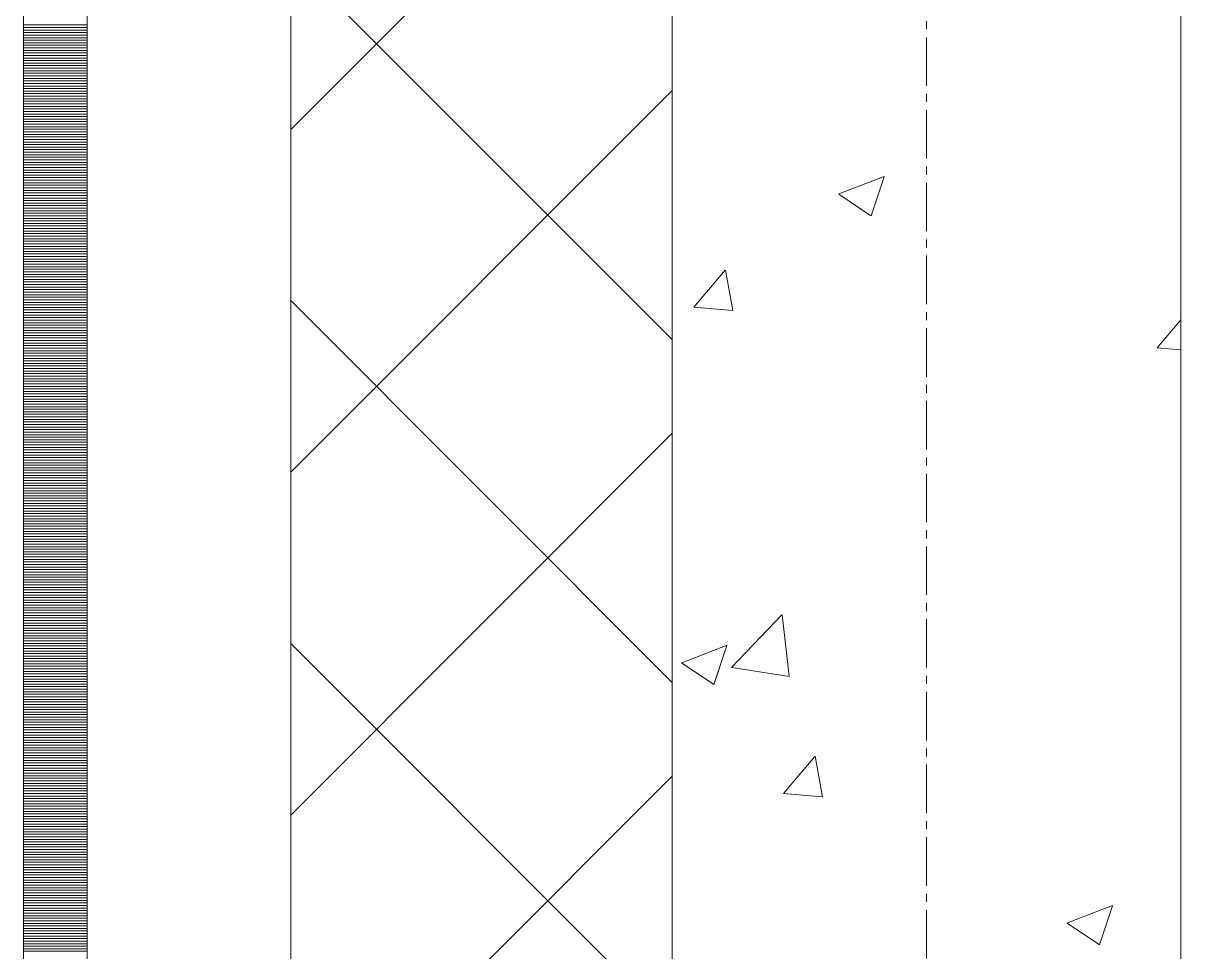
# Model space of a CAD drawing. Header units: millimetres. Extents: x 470010 to 1231400, y -134005 to 421770.
# Drawn here: x 672518.6 to 672983.6, y -78646.5 to -78282 of the extents above; entities that cross this region are included whole.
import ezdxf
from ezdxf.enums import TextEntityAlignment as Align

# ---------------------------------------------------------------- set-up
doc = ezdxf.new("R2010")
doc.units = ezdxf.units.MM
doc.linetypes.add('CENTER2', pattern=[28.575, 19.05, -3.175, 3.175, -3.175])
doc.linetypes.add('DASHED', pattern=[19.05, 12.7, -6.35])
doc.layers.get('Defpoints').update_dxf_attribs({"color": 140})
doc.layers.add('АР_Делит', color=120, linetype='Continuous', lineweight=0, plot=False)
for name, color, linetype, lineweight in [('АР_Стены ПЕНОблок', 52, 'Continuous', 20), ('АР_Тонкая', 254, 'Continuous', 5), ('АР_Утеплитель', 31, 'Continuous', 0), ('АР_Штриховка', 8, 'Continuous', 0)]:
    doc.layers.add(name, color=color, linetype=linetype, lineweight=lineweight)
doc.layers.add('РД_Оси_100', color=7, linetype='Continuous', lineweight=0, true_color=0x525252)
doc.styles.add('style1', font='ARIALN.TTF')

# ---------------------------------------------------------------- blocks, each defined once
blk = doc.blocks.new('СОШ_2200_АР_ОСИ_М100_28.05.24')
at = {"layer": 'АР_Делит', "color": 251, "linetype": 'DASHED', "true_color": 0x636466}
blk.add_lwpolyline([(114955, 135155), (114955, -355), (93595.036, -355), (93595.036, 13855), (94145, 13855), (94145, 68320), (66055, 68320), (66055, 13857.73), (83455, 13857.73), (83455, -355), (45245, -355), (45245, 13145), (44695, 13145), (44695, 26755), (45245, 26755), (45245, 68320), (20455, 68320), (20455, 26755), (27955, 26755), (27955, 13145), (-355, 13145), (-355, 100855)], dxfattribs=at)
at = {"layer": 'РД_Оси_100', "color": 251, "linetype": 'CENTER2', "true_color": 0x636466}
blk.add_line((0, -6155), (0, 139938.679), dxfattribs=at)
blk = doc.blocks.new('A$C9108343f')
at = {"layer": 'АР_Стены ПЕНОблок', "color": 18, "linetype": 'Continuous', "lineweight": 20, "true_color": 0x000000}
for p, q in [((7054.96, 97555), (7054.96, 21355)), ((7254.96, 21355), (7254.96, 97555))]:
    blk.add_line(p, q, dxfattribs=at)
at = {"layer": 'АР_Тонкая', "color": 18, "linetype": 'Continuous', "lineweight": 5, "true_color": 0x000000}
for p, q in [((6799.96, 97555), (6799.96, 21355)), ((6824.96, 97555), (6824.96, 21355)), ((6824.96, 21355), (6824.96, 97555)), ((6904.96, 21355), (6904.96, 97555))]:
    blk.add_line(p, q, dxfattribs=at)
at = {"layer": 'АР_Утеплитель', "color": 18, "linetype": 'Continuous', "lineweight": 0, "true_color": 0x000000}
for p, q in [((6904.96, 97555), (6904.96, 21355)), ((7054.96, 21355), (7054.96, 97555))]:
    blk.add_line(p, q, dxfattribs=at)
at = {"layer": 'АР_Штриховка', "color": 18, "linetype": 'Continuous', "lineweight": 0, "true_color": 0x000000}
for p, q in [((6904.96, 22042.71), (7054.96, 22192.71)), ((7054.96, 21960.15), (6904.96, 22110.15)), ((6799.96, 22083.75), (6824.96, 22083.75)), ((6799.96, 22082.75), (6824.96, 22082.75)), ((6799.96, 22081.75), (6824.96, 22081.75)), ((6799.96, 22080.75), (6824.96, 22080.75)), ((6799.96, 22079.75), (6824.96, 22079.75)), ((6799.96, 22078.75), (6824.96, 22078.75)), ((6799.96, 22077.75), (6824.96, 22077.75)), ((6799.96, 22076.75), (6824.96, 22076.75)), ((6799.96, 22075.75), (6824.96, 22075.75)), ((6799.96, 22074.75), (6824.96, 22074.75)), ((6799.96, 22073.75), (6824.96, 22073.75)), ((6799.96, 22072.75), (6824.96, 22072.75)), ((6799.96, 22071.75), (6824.96, 22071.75)), ((6799.96, 22070.75), (6824.96, 22070.75)), ((6799.96, 22069.75), (6824.96, 22069.75)), ((6799.96, 22068.75), (6824.96, 22068.75)), ((6799.96, 22067.75), (6824.96, 22067.75)), ((6799.96, 22066.75), (6824.96, 22066.75)), ((6799.96, 22065.75), (6824.96, 22065.75)), ((6799.96, 22064.75), (6824.96, 22064.75)), ((6799.96, 22063.75), (6824.96, 22063.75)), ((6799.96, 22062.75), (6824.96, 22062.75)), ((6799.96, 22061.75), (6824.96, 22061.75)), ((6799.96, 22060.75), (6824.96, 22060.75)), ((6799.96, 22059.75), (6824.96, 22059.75)), ((6799.96, 22058.75), (6824.96, 22058.75)), ((6799.96, 22057.75), (6824.96, 22057.75)), ((6799.96, 22056.75), (6824.96, 22056.75)), ((6799.96, 22055.75), (6824.96, 22055.75)), ((6904.96, 21908.01), (7054.96, 22058.01)), ((6799.96, 22054.75), (6824.96, 22054.75)), ((6799.96, 22053.75), (6824.96, 22053.75)), ((6799.96, 22052.75), (6824.96, 22052.75)), ((6799.96, 22051.75), (6824.96, 22051.75)), ((6799.96, 22050.75), (6824.96, 22050.75)), ((6799.96, 22049.75), (6824.96, 22049.75)), ((6799.96, 22048.75), (6824.96, 22048.75)), ((6799.96, 22047.75), (6824.96, 22047.75)), ((6799.96, 22046.75), (6824.96, 22046.75)), ((6799.96, 22045.75), (6824.96, 22045.75)), ((6799.96, 22044.75), (6824.96, 22044.75)), ((6799.96, 22043.75), (6824.96, 22043.75)), ((6799.96, 22042.75), (6824.96, 22042.75)), ((6799.96, 22041.75), (6824.96, 22041.75)), ((6799.96, 22040.75), (6824.96, 22040.75)), ((6799.96, 22039.75), (6824.96, 22039.75)), ((6799.96, 22038.75), (6824.96, 22038.75)), ((6799.96, 22037.75), (6824.96, 22037.75)), ((6799.96, 22036.75), (6824.96, 22036.75)), ((6799.96, 22035.75), (6824.96, 22035.75)), ((6799.96, 22034.75), (6824.96, 22034.75)), ((6799.96, 22033.75), (6824.96, 22033.75)), ((6799.96, 22032.75), (6824.96, 22032.75)), ((6799.96, 22031.75), (6824.96, 22031.75)), ((6799.96, 22030.75), (6824.96, 22030.75)), ((6799.96, 22029.75), (6824.96, 22029.75)), ((6799.96, 22028.75), (6824.96, 22028.75)), ((6799.96, 22027.75), (6824.96, 22027.75)), ((7159.28, 22030.82), (7159.28, 22030.82)), ((6799.96, 22026.75), (6824.96, 22026.75)), ((6799.96, 22025.75), (6824.96, 22025.75)), ((6799.96, 22024.75), (6824.96, 22024.75)), ((6799.96, 22023.75), (6824.96, 22023.75)), ((6799.96, 22022.75), (6824.96, 22022.75)), ((7120.52, 22017.36), (7138.3, 22024.19)), ((7133.11, 22008.72), (7138.26, 22024.07)), ((6799.96, 22021.75), (6824.96, 22021.75)), ((6799.96, 22020.75), (6824.96, 22020.75)), ((6799.96, 22019.75), (6824.96, 22019.75)), ((6799.96, 22018.75), (6824.96, 22018.75)), ((6799.96, 22017.75), (6824.96, 22017.75)), ((7063.09, 22018.15), (7063.09, 22018.15)), ((6799.96, 22016.75), (6824.96, 22016.75)), ((6799.96, 22015.75), (6824.96, 22015.75)), ((6799.96, 22014.75), (6824.96, 22014.75)), ((6799.96, 22013.75), (6824.96, 22013.75)), ((7120.47, 22017.24), (7133.1, 22008.72)), ((6799.96, 22012.75), (6824.96, 22012.75)), ((6799.96, 22011.75), (6824.96, 22011.75)), ((6799.96, 22010.75), (6824.96, 22010.75)), ((6799.96, 22009.75), (6824.96, 22009.75)), ((6799.96, 22008.75), (6824.96, 22008.75)), ((7137.74, 22009.57), (7137.74, 22009.57)), ((6799.96, 22007.75), (6824.96, 22007.75)), ((6799.96, 22006.75), (6824.96, 22006.75)), ((6799.96, 22005.75), (6824.96, 22005.75)), ((6799.96, 22004.75), (6824.96, 22004.75)), ((7143.55, 22005.58), (7143.55, 22005.58)), ((6799.96, 22003.75), (6824.96, 22003.75)), ((6799.96, 22002.75), (6824.96, 22002.75)), ((6799.96, 22001.75), (6824.96, 22001.75)), ((6799.96, 22000.75), (6824.96, 22000.75)), ((6799.96, 21999.75), (6824.96, 21999.75)), ((6799.96, 21998.75), (6824.96, 21998.75)), ((6799.96, 21997.75), (6824.96, 21997.75)), ((6799.96, 21996.75), (6824.96, 21996.75)), ((6799.96, 21995.75), (6824.96, 21995.75)), ((6799.96, 21994.75), (6824.96, 21994.75)), ((7166.14, 21998.75), (7166.14, 21998.75)), ((6799.96, 21993.75), (6824.96, 21993.75)), ((6799.96, 21992.75), (6824.96, 21992.75)), ((6799.96, 21991.75), (6824.96, 21991.75)), ((6799.96, 21990.75), (6824.96, 21990.75)), ((6799.96, 21989.75), (6824.96, 21989.75)), ((6799.96, 21988.75), (6824.96, 21988.75)), ((6799.96, 21987.75), (6824.96, 21987.75)), ((6799.96, 21986.75), (6824.96, 21986.75)), ((6799.96, 21985.75), (6824.96, 21985.75)), ((7063.5, 21972.83), (7075.74, 21987.42)), ((7078.81, 21971.52), (7075.87, 21987.44)), ((6799.96, 21984.75), (6824.96, 21984.75)), ((6799.96, 21983.75), (6824.96, 21983.75)), ((6799.96, 21982.75), (6824.96, 21982.75)), ((6799.96, 21981.75), (6824.96, 21981.75)), ((6799.96, 21980.75), (6824.96, 21980.75)), ((6799.96, 21979.75), (6824.96, 21979.75)), ((6799.96, 21978.75), (6824.96, 21978.75)), ((6799.96, 21977.75), (6824.96, 21977.75)), ((6799.96, 21976.75), (6824.96, 21976.75)), ((6799.96, 21975.75), (6824.96, 21975.75)), ((6799.96, 21974.75), (6824.96, 21974.75)), ((6799.96, 21973.75), (6824.96, 21973.75)), ((6799.96, 21972.75), (6824.96, 21972.75)), ((6799.96, 21971.75), (6824.96, 21971.75)), ((7054.96, 21825.44), (6904.96, 21975.44)), ((7063.5, 21972.82), (7078.68, 21971.49)), ((6799.96, 21970.75), (6824.96, 21970.75)), ((6799.96, 21969.75), (6824.96, 21969.75)), ((6799.96, 21968.75), (6824.96, 21968.75)), ((6799.96, 21967.75), (6824.96, 21967.75)), ((6799.96, 21966.75), (6824.96, 21966.75)), ((7245.68, 21956.89), (7254.96, 21967.94)), ((6799.96, 21965.75), (6824.96, 21965.75)), ((6799.96, 21964.75), (6824.96, 21964.75)), ((6799.96, 21963.75), (6824.96, 21963.75)), ((6799.96, 21962.75), (6824.96, 21962.75)), ((6799.96, 21961.75), (6824.96, 21961.75)), ((6799.96, 21960.75), (6824.96, 21960.75)), ((6799.96, 21959.75), (6824.96, 21959.75)), ((6799.96, 21958.75), (6824.96, 21958.75)), ((6799.96, 21957.75), (6824.96, 21957.75)), ((6799.96, 21956.75), (6824.96, 21956.75)), ((6799.96, 21955.75), (6824.96, 21955.75)), ((6799.96, 21954.75), (6824.96, 21954.75)), ((6799.96, 21953.75), (6824.96, 21953.75)), ((6799.96, 21952.75), (6824.96, 21952.75)), ((7245.68, 21956.88), (7254.96, 21956.07)), ((6799.96, 21951.75), (6824.96, 21951.75)), ((6799.96, 21950.75), (6824.96, 21950.75)), ((6799.96, 21949.75), (6824.96, 21949.75)), ((6799.96, 21948.75), (6824.96, 21948.75)), ((7252.88, 21951.76), (7252.88, 21951.76)), ((6799.96, 21947.75), (6824.96, 21947.75)), ((6799.96, 21946.75), (6824.96, 21946.75)), ((6799.96, 21945.75), (6824.96, 21945.75)), ((6799.96, 21944.75), (6824.96, 21944.75)), ((6799.96, 21943.75), (6824.96, 21943.75)), ((6799.96, 21942.75), (6824.96, 21942.75)), ((6799.96, 21941.75), (6824.96, 21941.75)), ((6799.96, 21940.75), (6824.96, 21940.75)), ((6799.96, 21939.75), (6824.96, 21939.75)), ((6799.96, 21938.75), (6824.96, 21938.75)), ((6799.96, 21937.75), (6824.96, 21937.75)), ((6799.96, 21936.75), (6824.96, 21936.75)), ((6799.96, 21935.75), (6824.96, 21935.75)), ((6799.96, 21934.75), (6824.96, 21934.75)), ((6799.96, 21933.75), (6824.96, 21933.75)), ((6799.96, 21932.75), (6824.96, 21932.75)), ((6799.96, 21931.75), (6824.96, 21931.75)), ((6799.96, 21930.75), (6824.96, 21930.75)), ((6799.96, 21929.75), (6824.96, 21929.75)), ((7092.47, 21930.64), (7092.47, 21930.64)), ((6799.96, 21928.75), (6824.96, 21928.75)), ((6799.96, 21927.75), (6824.96, 21927.75)), ((6799.96, 21926.75), (6824.96, 21926.75)), ((6799.96, 21925.75), (6824.96, 21925.75)), ((6799.96, 21924.75), (6824.96, 21924.75)), ((6799.96, 21923.75), (6824.96, 21923.75)), ((6799.96, 21922.75), (6824.96, 21922.75)), ((6799.96, 21921.75), (6824.96, 21921.75)), ((6799.96, 21920.75), (6824.96, 21920.75)), ((6904.96, 21773.3), (7054.96, 21923.3)), ((7140.46, 21921.02), (7140.46, 21921.02)), ((6799.96, 21919.75), (6824.96, 21919.75)), ((6799.96, 21918.75), (6824.96, 21918.75)), ((6799.96, 21917.75), (6824.96, 21917.75)), ((6799.96, 21916.75), (6824.96, 21916.75)), ((6799.96, 21915.75), (6824.96, 21915.75)), ((6799.96, 21914.75), (6824.96, 21914.75)), ((6799.96, 21913.75), (6824.96, 21913.75)), ((6799.96, 21912.75), (6824.96, 21912.75)), ((6799.96, 21911.75), (6824.96, 21911.75)), ((6799.96, 21910.75), (6824.96, 21910.75)), ((6799.96, 21909.75), (6824.96, 21909.75)), ((6799.96, 21908.75), (6824.96, 21908.75)), ((6799.96, 21907.75), (6824.96, 21907.75)), ((6799.96, 21906.75), (6824.96, 21906.75)), ((6799.96, 21905.75), (6824.96, 21905.75)), ((6799.96, 21904.75), (6824.96, 21904.75)), ((6799.96, 21903.75), (6824.96, 21903.75)), ((6799.96, 21902.75), (6824.96, 21902.75)), ((6799.96, 21901.75), (6824.96, 21901.75)), ((6799.96, 21900.75), (6824.96, 21900.75)), ((6799.96, 21899.75), (6824.96, 21899.75)), ((6799.96, 21898.75), (6824.96, 21898.75)), ((6799.96, 21897.75), (6824.96, 21897.75)), ((6799.96, 21896.75), (6824.96, 21896.75)), ((6799.96, 21895.75), (6824.96, 21895.75)), ((6799.96, 21894.75), (6824.96, 21894.75)), ((6799.96, 21893.75), (6824.96, 21893.75)), ((6799.96, 21892.75), (6824.96, 21892.75)), ((6799.96, 21891.75), (6824.96, 21891.75)), ((6799.96, 21890.75), (6824.96, 21890.75)), ((6799.96, 21889.75), (6824.96, 21889.75)), ((6799.96, 21888.75), (6824.96, 21888.75)), ((6799.96, 21887.75), (6824.96, 21887.75)), ((6799.96, 21886.75), (6824.96, 21886.75)), ((6799.96, 21885.75), (6824.96, 21885.75)), ((6799.96, 21884.75), (6824.96, 21884.75)), ((6799.96, 21883.75), (6824.96, 21883.75)), ((6799.96, 21882.75), (6824.96, 21882.75)), ((6799.96, 21881.75), (6824.96, 21881.75)), ((6799.96, 21880.75), (6824.96, 21880.75)), ((6799.96, 21879.75), (6824.96, 21879.75)), ((6799.96, 21878.75), (6824.96, 21878.75)), ((6799.96, 21877.75), (6824.96, 21877.75)), ((6799.96, 21876.75), (6824.96, 21876.75)), ((6799.96, 21875.75), (6824.96, 21875.75)), ((6799.96, 21874.75), (6824.96, 21874.75)), ((6799.96, 21873.75), (6824.96, 21873.75)), ((6799.96, 21872.75), (6824.96, 21872.75)), ((6799.96, 21871.75), (6824.96, 21871.75)), ((6799.96, 21870.75), (6824.96, 21870.75)), ((6799.96, 21869.75), (6824.96, 21869.75)), ((7116.68, 21868.96), (7116.68, 21868.96)), ((6799.96, 21868.75), (6824.96, 21868.75)), ((6799.96, 21867.75), (6824.96, 21867.75)), ((6799.96, 21866.75), (6824.96, 21866.75)), ((6799.96, 21865.75), (6824.96, 21865.75)), ((6799.96, 21864.75), (6824.96, 21864.75)), ((6799.96, 21863.75), (6824.96, 21863.75)), ((6799.96, 21862.75), (6824.96, 21862.75)), ((6799.96, 21861.75), (6824.96, 21861.75)), ((6799.96, 21860.75), (6824.96, 21860.75)), ((6799.96, 21859.75), (6824.96, 21859.75)), ((7249.65, 21859.95), (7249.65, 21859.95)), ((7252.27, 21863.23), (7252.27, 21863.23)), ((6799.96, 21858.75), (6824.96, 21858.75)), ((6799.96, 21857.75), (6824.96, 21857.75)), ((6799.96, 21856.75), (6824.96, 21856.75)), ((6799.96, 21855.75), (6824.96, 21855.75)), ((7127.25, 21858.01), (7127.25, 21858.01)), ((6799.96, 21854.75), (6824.96, 21854.75)), ((6799.96, 21853.75), (6824.96, 21853.75)), ((6799.96, 21852.75), (6824.96, 21852.75)), ((6799.96, 21851.75), (6824.96, 21851.75)), ((6799.96, 21850.75), (6824.96, 21850.75)), ((7078.3, 21831.33), (7098.09, 21851.94)), ((7100.93, 21827.83), (7098.13, 21851.95)), ((7186.06, 21851.57), (7186.06, 21851.57)), ((6799.96, 21849.75), (6824.96, 21849.75)), ((6799.96, 21848.75), (6824.96, 21848.75)), ((6799.96, 21847.75), (6824.96, 21847.75)), ((6799.96, 21846.75), (6824.96, 21846.75)), ((6799.96, 21845.75), (6824.96, 21845.75)), ((6799.96, 21844.75), (6824.96, 21844.75)), ((6799.96, 21843.75), (6824.96, 21843.75)), ((6799.96, 21842.75), (6824.96, 21842.75)), ((6799.96, 21841.75), (6824.96, 21841.75)), ((6799.96, 21840.75), (6824.96, 21840.75)), ((6799.96, 21839.75), (6824.96, 21839.75)), ((6799.96, 21838.75), (6824.96, 21838.75)), ((6799.96, 21837.75), (6824.96, 21837.75)), ((6799.96, 21836.75), (6824.96, 21836.75)), ((7054.96, 21690.74), (6904.96, 21840.74)), ((7058.72, 21833.17), (7076.5, 21840)), ((7071.31, 21824.53), (7076.46, 21839.88)), ((7137.37, 21836.47), (7137.37, 21836.47)), ((6799.96, 21835.75), (6824.96, 21835.75)), ((6799.96, 21834.75), (6824.96, 21834.75)), ((6799.96, 21833.75), (6824.96, 21833.75)), ((6799.96, 21832.75), (6824.96, 21832.75)), ((6799.96, 21831.75), (6824.96, 21831.75)), ((7058.66, 21833.05), (7071.3, 21824.53)), ((7170.24, 21834.84), (7170.24, 21834.84)), ((6799.96, 21830.75), (6824.96, 21830.75)), ((6799.96, 21829.75), (6824.96, 21829.75)), ((6799.96, 21828.75), (6824.96, 21828.75)), ((6799.96, 21827.75), (6824.96, 21827.75)), ((7078.33, 21831.26), (7100.92, 21827.76)), ((6799.96, 21826.75), (6824.96, 21826.75)), ((6799.96, 21825.75), (6824.96, 21825.75)), ((6799.96, 21824.75), (6824.96, 21824.75)), ((6799.96, 21823.75), (6824.96, 21823.75)), ((6799.96, 21822.75), (6824.96, 21822.75)), ((6799.96, 21821.75), (6824.96, 21821.75)), ((6799.96, 21820.75), (6824.96, 21820.75)), ((6799.96, 21819.75), (6824.96, 21819.75)), ((6799.96, 21818.75), (6824.96, 21818.75)), ((6799.96, 21817.75), (6824.96, 21817.75)), ((6799.96, 21816.75), (6824.96, 21816.75)), ((6799.96, 21815.75), (6824.96, 21815.75)), ((6799.96, 21814.75), (6824.96, 21814.75)), ((6799.96, 21813.75), (6824.96, 21813.75)), ((6799.96, 21812.75), (6824.96, 21812.75)), ((6799.96, 21811.75), (6824.96, 21811.75)), ((6799.96, 21810.75), (6824.96, 21810.75)), ((6799.96, 21809.75), (6824.96, 21809.75)), ((6799.96, 21808.75), (6824.96, 21808.75)), ((6799.96, 21807.75), (6824.96, 21807.75)), ((6799.96, 21806.75), (6824.96, 21806.75)), ((6799.96, 21805.75), (6824.96, 21805.75)), ((6799.96, 21804.75), (6824.96, 21804.75)), ((6799.96, 21803.75), (6824.96, 21803.75)), ((6799.96, 21802.75), (6824.96, 21802.75)), ((6799.96, 21801.75), (6824.96, 21801.75)), ((6799.96, 21800.75), (6824.96, 21800.75)), ((6799.96, 21799.75), (6824.96, 21799.75)), ((7188.11, 21802.24), (7188.11, 21802.24)), ((6799.96, 21798.75), (6824.96, 21798.75)), ((6799.96, 21797.75), (6824.96, 21797.75)), ((6799.96, 21796.75), (6824.96, 21796.75)), ((6799.96, 21795.75), (6824.96, 21795.75)), ((6799.96, 21794.75), (6824.96, 21794.75)), ((7098.74, 21781.77), (7110.99, 21796.36)), ((7114.05, 21780.46), (7111.11, 21796.38)), ((6799.96, 21793.75), (6824.96, 21793.75)), ((6799.96, 21792.75), (6824.96, 21792.75)), ((6799.96, 21791.75), (6824.96, 21791.75)), ((6799.96, 21790.75), (6824.96, 21790.75)), ((6799.96, 21789.75), (6824.96, 21789.75)), ((6799.96, 21788.75), (6824.96, 21788.75)), ((6799.96, 21787.75), (6824.96, 21787.75)), ((6799.96, 21786.75), (6824.96, 21786.75)), ((6799.96, 21785.75), (6824.96, 21785.75)), ((6904.96, 21638.6), (7054.96, 21788.6)), ((6799.96, 21784.75), (6824.96, 21784.75)), ((6799.96, 21783.75), (6824.96, 21783.75)), ((6799.96, 21782.75), (6824.96, 21782.75)), ((6799.96, 21781.75), (6824.96, 21781.75)), ((6799.96, 21780.75), (6824.96, 21780.75)), ((7098.74, 21781.77), (7113.92, 21780.44)), ((6799.96, 21779.75), (6824.96, 21779.75)), ((6799.96, 21778.75), (6824.96, 21778.75)), ((6799.96, 21777.75), (6824.96, 21777.75)), ((6799.96, 21776.75), (6824.96, 21776.75)), ((6799.96, 21775.75), (6824.96, 21775.75)), ((6799.96, 21774.75), (6824.96, 21774.75)), ((6799.96, 21773.75), (6824.96, 21773.75)), ((6799.96, 21772.75), (6824.96, 21772.75)), ((6799.96, 21771.75), (6824.96, 21771.75)), ((6799.96, 21770.75), (6824.96, 21770.75)), ((6799.96, 21769.75), (6824.96, 21769.75)), ((6799.96, 21768.75), (6824.96, 21768.75)), ((6799.96, 21767.75), (6824.96, 21767.75)), ((6799.96, 21766.75), (6824.96, 21766.75)), ((6799.96, 21765.75), (6824.96, 21765.75)), ((6799.96, 21764.75), (6824.96, 21764.75)), ((6799.96, 21763.75), (6824.96, 21763.75)), ((6799.96, 21762.75), (6824.96, 21762.75)), ((6799.96, 21761.75), (6824.96, 21761.75)), ((6799.96, 21760.75), (6824.96, 21760.75)), ((6799.96, 21759.75), (6824.96, 21759.75)), ((6799.96, 21758.75), (6824.96, 21758.75)), ((6799.96, 21757.75), (6824.96, 21757.75)), ((7182.83, 21759.77), (7182.83, 21759.77)), ((6799.96, 21756.75), (6824.96, 21756.75)), ((6799.96, 21755.75), (6824.96, 21755.75)), ((6799.96, 21754.75), (6824.96, 21754.75)), ((6799.96, 21753.75), (6824.96, 21753.75)), ((6799.96, 21752.75), (6824.96, 21752.75)), ((6799.96, 21751.75), (6824.96, 21751.75)), ((6799.96, 21750.75), (6824.96, 21750.75)), ((6799.96, 21749.75), (6824.96, 21749.75)), ((6799.96, 21748.75), (6824.96, 21748.75)), ((7119.24, 21751.39), (7119.24, 21751.39)), ((7134.28, 21751.91), (7134.28, 21751.91)), ((6799.96, 21747.75), (6824.96, 21747.75)), ((6799.96, 21746.75), (6824.96, 21746.75)), ((6799.96, 21745.75), (6824.96, 21745.75)), ((6799.96, 21744.75), (6824.96, 21744.75)), ((6799.96, 21743.75), (6824.96, 21743.75)), ((6799.96, 21742.75), (6824.96, 21742.75)), ((6799.96, 21741.75), (6824.96, 21741.75)), ((6799.96, 21740.75), (6824.96, 21740.75)), ((6799.96, 21739.75), (6824.96, 21739.75)), ((6799.96, 21738.75), (6824.96, 21738.75)), ((7066.15, 21739.85), (7066.15, 21739.85)), ((6799.96, 21737.75), (6824.96, 21737.75)), ((6799.96, 21736.75), (6824.96, 21736.75)), ((6799.96, 21735.75), (6824.96, 21735.75)), ((6799.96, 21734.75), (6824.96, 21734.75)), ((7201.74, 21734.12), (7201.74, 21734.12)), ((7210.33, 21730.91), (7228.12, 21737.73)), ((7222.92, 21722.26), (7228.07, 21737.61)), ((6799.96, 21733.75), (6824.96, 21733.75)), ((6799.96, 21732.75), (6824.96, 21732.75)), ((6799.96, 21731.75), (6824.96, 21731.75)), ((6799.96, 21730.75), (6824.96, 21730.75)), ((6799.96, 21729.75), (6824.96, 21729.75)), ((7210.28, 21730.79), (7222.91, 21722.27)), ((6799.96, 21728.75), (6824.96, 21728.75)), ((6799.96, 21727.75), (6824.96, 21727.75)), ((6799.96, 21726.75), (6824.96, 21726.75)), ((6799.96, 21725.75), (6824.96, 21725.75)), ((6799.96, 21724.75), (6824.96, 21724.75)), ((6799.96, 21723.75), (6824.96, 21723.75)), ((6799.96, 21722.75), (6824.96, 21722.75)), ((6799.96, 21721.75), (6824.96, 21721.75)), ((6799.96, 21720.75), (6824.96, 21720.75))]:
    blk.add_line(p, q, dxfattribs=at)
at = {"layer": 'РД_Оси_100'}
blk.add_blockref('СОШ_2200_АР_ОСИ_М100_28.05.24', (7154.96, 6755), dxfattribs=at)
at = {"layer": 'Defpoints', "color": 18, "true_color": 0x000000, "style": 'style1'}
for p in [(143949.34, 316089.12), (143974.98, 281639.5), (143890.4, 273244.71), (143839.99, 264276.81), (143967.75, 254892.38), (12251.96, 104178.14), (12382.58, 96023.14)]:
    blk.add_attdef('АР-ПОМЕЩЕНИЕ:НАИМЕНОВАНИЕ', text='', height=100, dxfattribs=at).set_placement(p, align=Align.MIDDLE)
at = {"layer": 'Defpoints', "color": 18, "true_color": 0x000000, "style": 'style1', "flags": 8}
for p in [(143951.3, 279099.09), (143848.34, 269251.11), (143875.33, 260094.25), (144049.74, 250824.7), (163419.28, 238153.36), (155897.46, 237965.97), (183037.2, 237965.97), (143342.94, 237876.19)]:
    blk.add_attdef('АР-ПОМЕЩЕНИЕ:НАИМЕНОВАНИЕ', text='', height=100, dxfattribs=at).set_placement(p, align=Align.MIDDLE)

msp = doc.modelspace()

# ---------------------------------------------------------------- linework, layer by layer
at = {"layer": 'АР_Стены ПЕНОблок', "color": 18, "linetype": 'Continuous', "lineweight": 20, "true_color": 0x000000}
for p, q in [((672773.57, -2811.242), (672773.57, -79011.242)), ((672973.57, -79011.242), (672973.57, -2811.242))]:
    msp.add_line(p, q, dxfattribs=at)
at = {"layer": 'АР_Тонкая', "color": 18, "linetype": 'Continuous', "lineweight": 5, "true_color": 0x000000}
for p, q in [((672518.57, -2811.242), (672518.57, -79011.242)), ((672543.57, -2811.242), (672543.57, -79011.242)), ((672543.57, -79011.242), (672543.57, -2811.242)), ((672623.57, -79011.242), (672623.57, -2811.242))]:
    msp.add_line(p, q, dxfattribs=at)
at = {"layer": 'АР_Утеплитель', "color": 18, "linetype": 'Continuous', "lineweight": 0, "true_color": 0x000000}
for p, q in [((672623.57, -2811.242), (672623.57, -79011.242)), ((672773.57, -79011.242), (672773.57, -2811.242))]:
    msp.add_line(p, q, dxfattribs=at)
at = {"layer": 'АР_Штриховка', "color": 18, "linetype": 'Continuous', "lineweight": 0, "true_color": 0x000000}
for p, q in [((672623.57, -78323.53), (672773.57, -78173.53)), ((672773.57, -78406.097), (672623.57, -78256.097)), ((672518.57, -78282.492), (672543.57, -78282.492)), ((672518.57, -78283.492), (672543.57, -78283.492)), ((672518.57, -78284.492), (672543.57, -78284.492)), ((672518.57, -78285.492), (672543.57, -78285.492)), ((672518.57, -78286.492), (672543.57, -78286.492)), ((672518.57, -78287.492), (672543.57, -78287.492)), ((672518.57, -78288.492), (672543.57, -78288.492)), ((672518.57, -78289.492), (672543.57, -78289.492)), ((672518.57, -78290.492), (672543.57, -78290.492)), ((672518.57, -78291.492), (672543.57, -78291.492)), ((672518.57, -78292.492), (672543.57, -78292.492)), ((672518.57, -78293.492), (672543.57, -78293.492)), ((672518.57, -78294.492), (672543.57, -78294.492)), ((672518.57, -78295.492), (672543.57, -78295.492)), ((672518.57, -78296.492), (672543.57, -78296.492)), ((672518.57, -78297.492), (672543.57, -78297.492)), ((672518.57, -78298.492), (672543.57, -78298.492)), ((672518.57, -78299.492), (672543.57, -78299.492)), ((672518.57, -78300.492), (672543.57, -78300.492)), ((672518.57, -78301.492), (672543.57, -78301.492)), ((672518.57, -78302.492), (672543.57, -78302.492)), ((672518.57, -78303.492), (672543.57, -78303.492)), ((672518.57, -78304.492), (672543.57, -78304.492)), ((672518.57, -78305.492), (672543.57, -78305.492)), ((672518.57, -78306.492), (672543.57, -78306.492)), ((672518.57, -78307.492), (672543.57, -78307.492)), ((672518.57, -78308.492), (672543.57, -78308.492)), ((672518.57, -78309.492), (672543.57, -78309.492)), ((672518.57, -78310.492), (672543.57, -78310.492)), ((672623.57, -78458.234), (672773.57, -78308.234)), ((672518.57, -78311.492), (672543.57, -78311.492)), ((672518.57, -78312.492), (672543.57, -78312.492)), ((672518.57, -78313.492), (672543.57, -78313.492)), ((672518.57, -78314.492), (672543.57, -78314.492)), ((672518.57, -78315.492), (672543.57, -78315.492)), ((672518.57, -78316.492), (672543.57, -78316.492)), ((672518.57, -78317.492), (672543.57, -78317.492)), ((672518.57, -78318.492), (672543.57, -78318.492)), ((672518.57, -78319.492), (672543.57, -78319.492)), ((672518.57, -78320.492), (672543.57, -78320.492)), ((672518.57, -78321.492), (672543.57, -78321.492)), ((672518.57, -78322.492), (672543.57, -78322.492)), ((672518.57, -78323.492), (672543.57, -78323.492)), ((672518.57, -78324.492), (672543.57, -78324.492)), ((672518.57, -78325.492), (672543.57, -78325.492)), ((672518.57, -78326.492), (672543.57, -78326.492)), ((672518.57, -78327.492), (672543.57, -78327.492)), ((672518.57, -78328.492), (672543.57, -78328.492)), ((672518.57, -78329.492), (672543.57, -78329.492)), ((672518.57, -78330.492), (672543.57, -78330.492)), ((672518.57, -78331.492), (672543.57, -78331.492)), ((672518.57, -78332.492), (672543.57, -78332.492)), ((672518.57, -78333.492), (672543.57, -78333.492)), ((672518.57, -78334.492), (672543.57, -78334.492)), ((672518.57, -78335.492), (672543.57, -78335.492)), ((672518.57, -78336.492), (672543.57, -78336.492)), ((672518.57, -78337.492), (672543.57, -78337.492)), ((672518.57, -78338.492), (672543.57, -78338.492)), ((672518.57, -78339.492), (672543.57, -78339.492)), ((672518.57, -78340.492), (672543.57, -78340.492)), ((672518.57, -78341.492), (672543.57, -78341.492)), ((672518.57, -78342.492), (672543.57, -78342.492)), ((672839.132, -78348.881), (672856.916, -78342.054)), ((672851.722, -78357.526), (672856.872, -78342.177)), ((672518.57, -78343.492), (672543.57, -78343.492)), ((672518.57, -78344.492), (672543.57, -78344.492)), ((672518.57, -78345.492), (672543.57, -78345.492)), ((672518.57, -78346.492), (672543.57, -78346.492)), ((672518.57, -78347.492), (672543.57, -78347.492)), ((672518.57, -78348.492), (672543.57, -78348.492)), ((672518.57, -78349.492), (672543.57, -78349.492)), ((672518.57, -78350.492), (672543.57, -78350.492)), ((672518.57, -78351.492), (672543.57, -78351.492)), ((672518.57, -78352.492), (672543.57, -78352.492)), ((672839.078, -78349.001), (672851.712, -78357.523)), ((672518.57, -78353.492), (672543.57, -78353.492)), ((672518.57, -78354.492), (672543.57, -78354.492)), ((672518.57, -78355.492), (672543.57, -78355.492)), ((672518.57, -78356.492), (672543.57, -78356.492)), ((672518.57, -78357.492), (672543.57, -78357.492)), ((672518.57, -78358.492), (672543.57, -78358.492)), ((672518.57, -78359.492), (672543.57, -78359.492)), ((672518.57, -78360.492), (672543.57, -78360.492)), ((672518.57, -78361.492), (672543.57, -78361.492)), ((672518.57, -78362.492), (672543.57, -78362.492)), ((672518.57, -78363.492), (672543.57, -78363.492)), ((672518.57, -78364.492), (672543.57, -78364.492)), ((672518.57, -78365.492), (672543.57, -78365.492)), ((672518.57, -78366.492), (672543.57, -78366.492)), ((672518.57, -78367.492), (672543.57, -78367.492)), ((672518.57, -78368.492), (672543.57, -78368.492)), ((672518.57, -78369.492), (672543.57, -78369.492)), ((672518.57, -78370.492), (672543.57, -78370.492)), ((672518.57, -78371.492), (672543.57, -78371.492)), ((672518.57, -78372.492), (672543.57, -78372.492)), ((672518.57, -78373.492), (672543.57, -78373.492)), ((672518.57, -78374.492), (672543.57, -78374.492)), ((672518.57, -78375.492), (672543.57, -78375.492)), ((672518.57, -78376.492), (672543.57, -78376.492)), ((672518.57, -78377.492), (672543.57, -78377.492)), ((672518.57, -78378.492), (672543.57, -78378.492)), ((672518.57, -78379.492), (672543.57, -78379.492)), ((672782.11, -78393.416), (672794.355, -78378.823)), ((672797.419, -78394.725), (672794.482, -78378.803)), ((672518.57, -78380.492), (672543.57, -78380.492)), ((672518.57, -78381.492), (672543.57, -78381.492)), ((672518.57, -78382.492), (672543.57, -78382.492)), ((672518.57, -78383.492), (672543.57, -78383.492)), ((672518.57, -78384.492), (672543.57, -78384.492)), ((672518.57, -78385.492), (672543.57, -78385.492)), ((672518.57, -78386.492), (672543.57, -78386.492)), ((672518.57, -78387.492), (672543.57, -78387.492)), ((672518.57, -78388.492), (672543.57, -78388.492)), ((672518.57, -78389.492), (672543.57, -78389.492)), ((672518.57, -78390.492), (672543.57, -78390.492)), ((672518.57, -78391.492), (672543.57, -78391.492)), ((672518.57, -78392.492), (672543.57, -78392.492)), ((672518.57, -78393.492), (672543.57, -78393.492)), ((672773.57, -78540.801), (672623.57, -78390.801)), ((672782.109, -78393.42), (672797.291, -78394.748)), ((672518.57, -78394.492), (672543.57, -78394.492)), ((672518.57, -78395.492), (672543.57, -78395.492)), ((672518.57, -78396.492), (672543.57, -78396.492)), ((672518.57, -78397.492), (672543.57, -78397.492)), ((672518.57, -78398.492), (672543.57, -78398.492)), ((672964.294, -78409.355), (672973.57, -78398.301)), ((672518.57, -78399.492), (672543.57, -78399.492)), ((672518.57, -78400.492), (672543.57, -78400.492)), ((672518.57, -78401.492), (672543.57, -78401.492)), ((672518.57, -78402.492), (672543.57, -78402.492)), ((672518.57, -78403.492), (672543.57, -78403.492)), ((672518.57, -78404.492), (672543.57, -78404.492)), ((672518.57, -78405.492), (672543.57, -78405.492)), ((672518.57, -78406.492), (672543.57, -78406.492)), ((672518.57, -78407.492), (672543.57, -78407.492)), ((672518.57, -78408.492), (672543.57, -78408.492)), ((672518.57, -78409.492), (672543.57, -78409.492)), ((672518.57, -78410.492), (672543.57, -78410.492)), ((672518.57, -78411.492), (672543.57, -78411.492)), ((672518.57, -78412.492), (672543.57, -78412.492)), ((672964.294, -78409.359), (672973.57, -78410.171)), ((672518.57, -78413.492), (672543.57, -78413.492)), ((672518.57, -78414.492), (672543.57, -78414.492)), ((672518.57, -78415.492), (672543.57, -78415.492)), ((672518.57, -78416.492), (672543.57, -78416.492)), ((672518.57, -78417.492), (672543.57, -78417.492)), ((672518.57, -78418.492), (672543.57, -78418.492)), ((672518.57, -78419.492), (672543.57, -78419.492)), ((672518.57, -78420.492), (672543.57, -78420.492)), ((672518.57, -78421.492), (672543.57, -78421.492)), ((672518.57, -78422.492), (672543.57, -78422.492)), ((672518.57, -78423.492), (672543.57, -78423.492)), ((672518.57, -78424.492), (672543.57, -78424.492)), ((672518.57, -78425.492), (672543.57, -78425.492)), ((672518.57, -78426.492), (672543.57, -78426.492)), ((672518.57, -78427.492), (672543.57, -78427.492)), ((672518.57, -78428.492), (672543.57, -78428.492)), ((672518.57, -78429.492), (672543.57, -78429.492)), ((672518.57, -78430.492), (672543.57, -78430.492)), ((672518.57, -78431.492), (672543.57, -78431.492)), ((672518.57, -78432.492), (672543.57, -78432.492)), ((672518.57, -78433.492), (672543.57, -78433.492)), ((672518.57, -78434.492), (672543.57, -78434.492)), ((672518.57, -78435.492), (672543.57, -78435.492)), ((672518.57, -78436.492), (672543.57, -78436.492)), ((672518.57, -78437.492), (672543.57, -78437.492)), ((672518.57, -78438.492), (672543.57, -78438.492)), ((672518.57, -78439.492), (672543.57, -78439.492)), ((672518.57, -78440.492), (672543.57, -78440.492)), ((672518.57, -78441.492), (672543.57, -78441.492)), ((672518.57, -78442.492), (672543.57, -78442.492)), ((672518.57, -78443.492), (672543.57, -78443.492)), ((672518.57, -78444.492), (672543.57, -78444.492)), ((672518.57, -78445.492), (672543.57, -78445.492)), ((672623.57, -78592.938), (672773.57, -78442.938)), ((672518.57, -78446.492), (672543.57, -78446.492)), ((672518.57, -78447.492), (672543.57, -78447.492)), ((672518.57, -78448.492), (672543.57, -78448.492)), ((672518.57, -78449.492), (672543.57, -78449.492)), ((672518.57, -78450.492), (672543.57, -78450.492)), ((672518.57, -78451.492), (672543.57, -78451.492)), ((672518.57, -78452.492), (672543.57, -78452.492)), ((672518.57, -78453.492), (672543.57, -78453.492)), ((672518.57, -78454.492), (672543.57, -78454.492)), ((672518.57, -78455.492), (672543.57, -78455.492)), ((672518.57, -78456.492), (672543.57, -78456.492)), ((672518.57, -78457.492), (672543.57, -78457.492)), ((672518.57, -78458.492), (672543.57, -78458.492)), ((672518.57, -78459.492), (672543.57, -78459.492)), ((672518.57, -78460.492), (672543.57, -78460.492)), ((672518.57, -78461.492), (672543.57, -78461.492)), ((672518.57, -78462.492), (672543.57, -78462.492)), ((672518.57, -78463.492), (672543.57, -78463.492)), ((672518.57, -78464.492), (672543.57, -78464.492)), ((672518.57, -78465.492), (672543.57, -78465.492)), ((672518.57, -78466.492), (672543.57, -78466.492)), ((672518.57, -78467.492), (672543.57, -78467.492)), ((672518.57, -78468.492), (672543.57, -78468.492)), ((672518.57, -78469.492), (672543.57, -78469.492)), ((672518.57, -78470.492), (672543.57, -78470.492)), ((672518.57, -78471.492), (672543.57, -78471.492)), ((672518.57, -78472.492), (672543.57, -78472.492)), ((672518.57, -78473.492), (672543.57, -78473.492)), ((672518.57, -78474.492), (672543.57, -78474.492)), ((672518.57, -78475.492), (672543.57, -78475.492)), ((672518.57, -78476.492), (672543.57, -78476.492)), ((672518.57, -78477.492), (672543.57, -78477.492)), ((672518.57, -78478.492), (672543.57, -78478.492)), ((672518.57, -78479.492), (672543.57, -78479.492)), ((672518.57, -78480.492), (672543.57, -78480.492)), ((672518.57, -78481.492), (672543.57, -78481.492)), ((672518.57, -78482.492), (672543.57, -78482.492)), ((672518.57, -78483.492), (672543.57, -78483.492)), ((672518.57, -78484.492), (672543.57, -78484.492)), ((672518.57, -78485.492), (672543.57, -78485.492)), ((672518.57, -78486.492), (672543.57, -78486.492)), ((672518.57, -78487.492), (672543.57, -78487.492)), ((672518.57, -78488.492), (672543.57, -78488.492)), ((672518.57, -78489.492), (672543.57, -78489.492)), ((672518.57, -78490.492), (672543.57, -78490.492)), ((672518.57, -78491.492), (672543.57, -78491.492)), ((672518.57, -78492.492), (672543.57, -78492.492)), ((672518.57, -78493.492), (672543.57, -78493.492)), ((672518.57, -78494.492), (672543.57, -78494.492)), ((672518.57, -78495.492), (672543.57, -78495.492)), ((672518.57, -78496.492), (672543.57, -78496.492)), ((672518.57, -78497.492), (672543.57, -78497.492)), ((672518.57, -78498.492), (672543.57, -78498.492)), ((672518.57, -78499.492), (672543.57, -78499.492)), ((672518.57, -78500.492), (672543.57, -78500.492)), ((672518.57, -78501.492), (672543.57, -78501.492)), ((672518.57, -78502.492), (672543.57, -78502.492)), ((672518.57, -78503.492), (672543.57, -78503.492)), ((672518.57, -78504.492), (672543.57, -78504.492)), ((672518.57, -78505.492), (672543.57, -78505.492)), ((672518.57, -78506.492), (672543.57, -78506.492)), ((672518.57, -78507.492), (672543.57, -78507.492)), ((672518.57, -78508.492), (672543.57, -78508.492)), ((672518.57, -78509.492), (672543.57, -78509.492)), ((672518.57, -78510.492), (672543.57, -78510.492)), ((672518.57, -78511.492), (672543.57, -78511.492)), ((672518.57, -78512.492), (672543.57, -78512.492)), ((672518.57, -78513.492), (672543.57, -78513.492)), ((672518.57, -78514.492), (672543.57, -78514.492)), ((672796.916, -78534.916), (672816.7, -78514.297)), ((672819.545, -78538.415), (672816.739, -78514.293)), ((672518.57, -78515.492), (672543.57, -78515.492)), ((672518.57, -78516.492), (672543.57, -78516.492)), ((672518.57, -78517.492), (672543.57, -78517.492)), ((672518.57, -78518.492), (672543.57, -78518.492)), ((672518.57, -78519.492), (672543.57, -78519.492)), ((672518.57, -78520.492), (672543.57, -78520.492)), ((672518.57, -78521.492), (672543.57, -78521.492)), ((672518.57, -78522.492), (672543.57, -78522.492)), ((672518.57, -78523.492), (672543.57, -78523.492)), ((672518.57, -78524.492), (672543.57, -78524.492)), ((672518.57, -78525.492), (672543.57, -78525.492)), ((672518.57, -78526.492), (672543.57, -78526.492)), ((672518.57, -78527.492), (672543.57, -78527.492)), ((672518.57, -78528.492), (672543.57, -78528.492)), ((672773.57, -78675.505), (672623.57, -78525.505)), ((672777.33, -78533.069), (672795.114, -78526.243)), ((672789.92, -78541.714), (672795.07, -78526.365)), ((672518.57, -78529.492), (672543.57, -78529.492)), ((672518.57, -78530.492), (672543.57, -78530.492)), ((672518.57, -78531.492), (672543.57, -78531.492)), ((672518.57, -78532.492), (672543.57, -78532.492)), ((672518.57, -78533.492), (672543.57, -78533.492)), ((672777.276, -78533.189), (672789.91, -78541.711)), ((672518.57, -78534.492), (672543.57, -78534.492)), ((672518.57, -78535.492), (672543.57, -78535.492)), ((672518.57, -78536.492), (672543.57, -78536.492)), ((672518.57, -78537.492), (672543.57, -78537.492)), ((672518.57, -78538.492), (672543.57, -78538.492)), ((672796.945, -78534.978), (672819.535, -78538.481)), ((672518.57, -78539.492), (672543.57, -78539.492)), ((672518.57, -78540.492), (672543.57, -78540.492)), ((672518.57, -78541.492), (672543.57, -78541.492)), ((672518.57, -78542.492), (672543.57, -78542.492)), ((672518.57, -78543.492), (672543.57, -78543.492)), ((672518.57, -78544.492), (672543.57, -78544.492)), ((672518.57, -78545.492), (672543.57, -78545.492)), ((672518.57, -78546.492), (672543.57, -78546.492)), ((672518.57, -78547.492), (672543.57, -78547.492)), ((672518.57, -78548.492), (672543.57, -78548.492)), ((672518.57, -78549.492), (672543.57, -78549.492)), ((672518.57, -78550.492), (672543.57, -78550.492)), ((672518.57, -78551.492), (672543.57, -78551.492)), ((672518.57, -78552.492), (672543.57, -78552.492)), ((672518.57, -78553.492), (672543.57, -78553.492)), ((672518.57, -78554.492), (672543.57, -78554.492)), ((672518.57, -78555.492), (672543.57, -78555.492)), ((672518.57, -78556.492), (672543.57, -78556.492)), ((672518.57, -78557.492), (672543.57, -78557.492)), ((672518.57, -78558.492), (672543.57, -78558.492)), ((672518.57, -78559.492), (672543.57, -78559.492)), ((672518.57, -78560.492), (672543.57, -78560.492)), ((672518.57, -78561.492), (672543.57, -78561.492)), ((672518.57, -78562.492), (672543.57, -78562.492)), ((672518.57, -78563.492), (672543.57, -78563.492)), ((672518.57, -78564.492), (672543.57, -78564.492)), ((672518.57, -78565.492), (672543.57, -78565.492)), ((672518.57, -78566.492), (672543.57, -78566.492)), ((672518.57, -78567.492), (672543.57, -78567.492)), ((672518.57, -78568.492), (672543.57, -78568.492)), ((672518.57, -78569.492), (672543.57, -78569.492)), ((672518.57, -78570.492), (672543.57, -78570.492)), ((672817.353, -78584.473), (672829.598, -78569.88)), ((672832.662, -78585.782), (672829.725, -78569.86)), ((672518.57, -78571.492), (672543.57, -78571.492)), ((672518.57, -78572.492), (672543.57, -78572.492)), ((672518.57, -78573.492), (672543.57, -78573.492)), ((672518.57, -78574.492), (672543.57, -78574.492)), ((672518.57, -78575.492), (672543.57, -78575.492)), ((672518.57, -78576.492), (672543.57, -78576.492)), ((672518.57, -78577.492), (672543.57, -78577.492)), ((672518.57, -78578.492), (672543.57, -78578.492)), ((672518.57, -78579.492), (672543.57, -78579.492)), ((672623.57, -78727.642), (672773.57, -78577.642)), ((672518.57, -78580.492), (672543.57, -78580.492)), ((672518.57, -78581.492), (672543.57, -78581.492)), ((672518.57, -78582.492), (672543.57, -78582.492)), ((672518.57, -78583.492), (672543.57, -78583.492)), ((672518.57, -78584.492), (672543.57, -78584.492)), ((672817.353, -78584.477), (672832.535, -78585.805)), ((672518.57, -78585.492), (672543.57, -78585.492)), ((672518.57, -78586.492), (672543.57, -78586.492)), ((672518.57, -78587.492), (672543.57, -78587.492)), ((672518.57, -78588.492), (672543.57, -78588.492)), ((672518.57, -78589.492), (672543.57, -78589.492)), ((672518.57, -78590.492), (672543.57, -78590.492)), ((672518.57, -78591.492), (672543.57, -78591.492)), ((672518.57, -78592.492), (672543.57, -78592.492)), ((672518.57, -78593.492), (672543.57, -78593.492)), ((672518.57, -78594.492), (672543.57, -78594.492)), ((672518.57, -78595.492), (672543.57, -78595.492)), ((672518.57, -78596.492), (672543.57, -78596.492)), ((672518.57, -78597.492), (672543.57, -78597.492)), ((672518.57, -78598.492), (672543.57, -78598.492)), ((672518.57, -78599.492), (672543.57, -78599.492)), ((672518.57, -78600.492), (672543.57, -78600.492)), ((672518.57, -78601.492), (672543.57, -78601.492)), ((672518.57, -78602.492), (672543.57, -78602.492)), ((672518.57, -78603.492), (672543.57, -78603.492)), ((672518.57, -78604.492), (672543.57, -78604.492)), ((672518.57, -78605.492), (672543.57, -78605.492)), ((672518.57, -78606.492), (672543.57, -78606.492)), ((672518.57, -78607.492), (672543.57, -78607.492)), ((672518.57, -78608.492), (672543.57, -78608.492)), ((672518.57, -78609.492), (672543.57, -78609.492)), ((672518.57, -78610.492), (672543.57, -78610.492)), ((672518.57, -78611.492), (672543.57, -78611.492)), ((672518.57, -78612.492), (672543.57, -78612.492)), ((672518.57, -78613.492), (672543.57, -78613.492)), ((672518.57, -78614.492), (672543.57, -78614.492)), ((672518.57, -78615.492), (672543.57, -78615.492)), ((672518.57, -78616.492), (672543.57, -78616.492)), ((672518.57, -78617.492), (672543.57, -78617.492)), ((672518.57, -78618.492), (672543.57, -78618.492)), ((672518.57, -78619.492), (672543.57, -78619.492)), ((672518.57, -78620.492), (672543.57, -78620.492)), ((672518.57, -78621.492), (672543.57, -78621.492)), ((672518.57, -78622.492), (672543.57, -78622.492)), ((672518.57, -78623.492), (672543.57, -78623.492)), ((672518.57, -78624.492), (672543.57, -78624.492)), ((672518.57, -78625.492), (672543.57, -78625.492)), ((672518.57, -78626.492), (672543.57, -78626.492)), ((672518.57, -78627.492), (672543.57, -78627.492)), ((672518.57, -78628.492), (672543.57, -78628.492)), ((672518.57, -78629.492), (672543.57, -78629.492)), ((672518.57, -78630.492), (672543.57, -78630.492)), ((672518.57, -78631.492), (672543.57, -78631.492)), ((672928.944, -78635.335), (672946.729, -78628.508)), ((672941.534, -78643.979), (672946.685, -78628.63)), ((672518.57, -78632.492), (672543.57, -78632.492)), ((672518.57, -78633.492), (672543.57, -78633.492)), ((672518.57, -78634.492), (672543.57, -78634.492)), ((672518.57, -78635.492), (672543.57, -78635.492)), ((672928.89, -78635.454), (672941.525, -78643.976)), ((672518.57, -78636.492), (672543.57, -78636.492)), ((672518.57, -78637.492), (672543.57, -78637.492)), ((672518.57, -78638.492), (672543.57, -78638.492)), ((672518.57, -78639.492), (672543.57, -78639.492)), ((672518.57, -78640.492), (672543.57, -78640.492)), ((672518.57, -78641.492), (672543.57, -78641.492)), ((672518.57, -78642.492), (672543.57, -78642.492)), ((672518.57, -78643.492), (672543.57, -78643.492)), ((672518.57, -78644.492), (672543.57, -78644.492)), ((672518.57, -78645.492), (672543.57, -78645.492)), ((672518.57, -78646.492), (672543.57, -78646.492))]:
    msp.add_line(p, q, dxfattribs=at)

# ---------------------------------------------------------------- block references
msp.add_blockref('A$C9108343f', (665718.612, -100366.242))
at = {"layer": 'РД_Оси_100'}
msp.add_blockref('СОШ_2200_АР_ОСИ_М100_28.05.24', (672873.57, -93611.242), dxfattribs=at)

doc.saveas('drawing.dxf')
